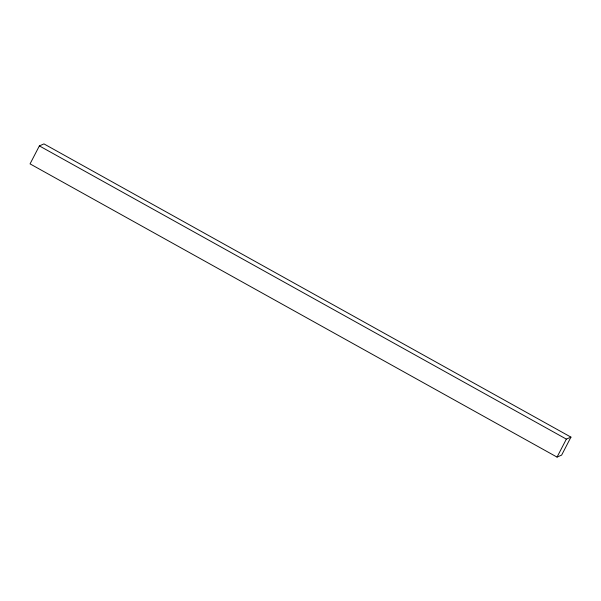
<?xml version="1.0" encoding="UTF-8"?>
<svg xmlns="http://www.w3.org/2000/svg" width="601" height="601" viewBox="0 0 601 601"><rect width="100%" height="100%" fill="white"/><g stroke="black" fill="none" stroke-linecap="round" stroke-linejoin="round"><path stroke-width="0.9" d="M39.365 145.9L30.05 163.878L557.037 457.098L561.635 455.1L570.95 437.122L43.963 143.902L39.365 145.9L566.36 439.121L570.95 437.122M557.037 457.098L566.36 439.121"/></g></svg>
